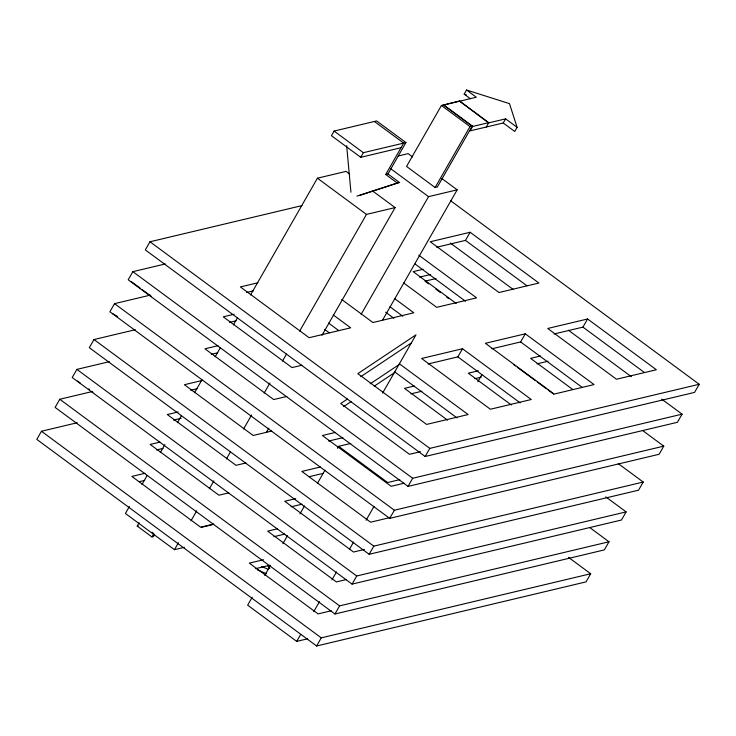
<?xml version="1.0" encoding="UTF-8"?>
<svg xmlns="http://www.w3.org/2000/svg" width="736" height="736" viewBox="0 0 736 736"><rect width="100%" height="100%" fill="white"/><g stroke="black" fill="none" stroke-linecap="round" stroke-linejoin="round"><path stroke-width="1.1" d="M77.225 422.74L41.455 431.259L36.8 439.392L316.627 645.987L586.031 581.882L590.686 573.749L568.523 557.382M92.193 391.561L59.772 399.271L55.117 407.404L334.944 613.999L604.339 549.902L609.003 541.77L589.61 527.454M109.305 361.68L76.884 369.389L72.229 377.522L352.056 584.117L621.46 520.012L626.115 511.888L605.802 496.883M135.341 329.71L93.978 339.544L89.323 347.677L369.141 554.282L638.544 490.176L643.209 482.043L618.268 463.634M150.31 295.127L114.54 303.646L109.885 311.779L389.712 518.374L659.116 454.268L663.771 446.136L642.528 430.459M165.278 263.948L132.857 271.658L128.202 279.79L408.029 486.386L677.424 422.289L682.088 414.156L661.765 399.151M301.999 205.602L149.969 241.776L145.314 249.909L425.141 456.504L694.545 392.398L699.2 384.275L450.772 200.854M387.946 173.972L399.464 182.473L397.228 183.006L385.71 174.496L387.946 173.972L405.922 142.572L376.639 120.943L334.08 131.072L331.439 135.682L360.732 157.311L401.046 147.715M129.416 506.497L125.414 513.48L174.46 549.691L184.368 547.326M141.984 484.546L147.126 475.557M160.273 452.612L164.846 444.627M177.422 422.676L181.415 415.693M194.562 392.739L201.995 379.767M215.133 356.822L220.276 347.834M233.422 324.889L237.424 317.906M250.571 294.952L317.428 178.204L346.067 171.387L349.701 174.073M154.431 534.906L153.474 536.562L151.929 536.93L137.209 526.065L139.113 522.744M360.732 157.311L363.372 152.692L405.922 142.572M151.929 536.93L153.833 533.618L151.993 532.257M385.71 174.496L403.687 143.097L374.403 121.477M174.46 549.691L178.462 542.699M191.029 520.748L196.742 510.775M209.318 488.824L213.891 480.838M226.458 458.887L230.46 451.895M243.607 428.95L251.602 414.975M264.178 393.024L269.891 383.051M282.468 361.091L286.47 354.108M299.607 331.163L366.473 214.415L395.112 207.598L372.407 190.836M441.434 105.487L406.539 166.428L435.114 187.524L437.34 186.999L472.236 126.058L443.661 104.954L441.434 105.487L470.019 126.583L472.236 126.058M443.182 105.11L459.476 101.007L488.759 122.627L486.248 127.024M266.533 432.115L268.815 428.122M321.963 335.322L395.112 207.598M459.476 101.007L486.781 121.541M470.396 98.734L464.177 94.144L466.541 90.013L509.478 103.629L517.123 127.356L514.749 131.486L503.231 122.986L470.102 130.87L472.622 126.472L488.759 122.627M361.1 314.392L428.536 196.65L457.176 189.833L441.738 178.434M435.114 187.524L470.019 126.583M382.315 320.546L457.176 189.833M503.231 122.986L505.604 118.855L517.123 127.356M252.209 597.236L247.664 605.176L296.7 641.387L307.722 638.765M264.721 575.396L270.406 565.469M282.918 543.619L287.463 535.679M299.975 513.838L304.52 505.89M317.602 483.055L324.99 470.148M337.502 448.307L338.643 446.32L350.759 443.44M436.669 247.25L465.474 240.396L470.129 232.263L538.899 283.029L499.008 292.523L430.247 241.758L470.129 232.263M382.582 393.107L415.987 334.825L357.825 373.658L426.595 424.424L468.133 414.543L399.372 363.768M428.012 363.98L457.866 356.877L462.521 348.744L531.282 399.51L490.378 409.244L421.608 358.478L462.521 348.744M296.7 641.387L300.684 634.441M313.766 611.598L319.452 601.671M331.954 579.83L336.508 571.89M349.582 549.047L353.565 542.101M366.077 520.26L374.035 506.359M316.627 645.987L321.282 637.854L590.686 573.749M334.944 613.999L339.6 605.875L609.003 541.77M352.056 584.117L356.712 575.984L626.115 511.888M369.141 554.282L373.805 546.149L643.209 482.043M389.712 518.374L394.367 510.241L663.771 446.136M408.029 486.386L412.684 478.262L682.088 414.156M425.141 456.504L429.796 448.371L699.2 384.275M477.848 381.699L481.841 374.725M491.823 348.8L520.628 341.936L525.283 333.813L594.053 384.578L554.162 394.073L485.392 343.298L525.283 333.813M554.125 333.969L582.93 327.115L587.595 318.982L656.356 369.748L616.464 379.242L547.704 328.477L587.595 318.982M360.796 376.694L411.332 342.958M347.392 399.087L340.713 403.54L409.474 454.305L420.412 451.711M370.272 383.806L398.875 364.716M343.684 406.576L351.311 401.488M374.192 386.207L394.211 372.839M356.914 196.135L397.228 183.006M359.15 195.601L399.464 182.473M444.259 104.852L476.312 97.226L466.541 90.013M488.612 122.894L505.604 118.855M398.222 155.986L408.13 153.622L412.675 156.98M257.858 282.771L240.368 286.93L309.138 337.704L350.676 327.814L333.252 314.953M246.643 292.468L253.202 290.904M234.186 314.217L223.256 316.82L292.017 367.586L301.861 365.249M423.099 269.266L413.126 271.639L456.219 303.453M229.531 322.35L236.09 320.786M419.548 277.132L430.634 274.5M436.025 278.548L425.003 281.17L428.637 283.857M218.058 345.681L204.939 348.8L273.7 399.565L286.819 396.446M211.214 354.329L217.773 352.774M201.866 380.54L184.377 384.707L253.138 435.473L271.722 431.057M190.652 390.236L197.211 388.672M178.213 411.948L167.284 414.543L236.054 465.318L245.888 462.972M173.558 420.081L181.212 418.26M160.006 442.088L150.172 444.434L218.932 495.199L228.776 492.862M414.451 385.995L404.496 388.36L447.589 420.173M478.253 370.815L468.28 373.189L511.373 405.002M540.555 355.985L530.582 358.358L572.764 389.5M156.446 449.963L163.006 448.399M410.9 393.861L421.949 391.23M474.702 378.681L481.353 377.099M537.013 363.851L548.09 361.22M144.974 473.294L131.854 476.413L200.615 527.178L213.734 524.06M335.515 432.4L322.396 435.519L391.166 486.294L404.276 483.166M139.224 481.684L144.688 480.387M328.67 441.048L342.884 437.672M320.418 467.001L301.834 471.426L370.594 522.192L389.178 517.776M309.203 476.698L323.408 473.312M137.209 526.065L138.276 525.817M295.679 498.668L284.74 501.271L353.51 552.037L364.44 549.433M399.795 479.642L387.679 482.531L338.643 446.32M201.314 527.335L211.931 524.814M291.014 506.8L301.953 504.197M277.463 528.807L267.628 531.153L336.389 581.918L346.233 579.582M273.902 536.682L284.832 534.078M263.525 559.756L249.311 563.132L318.081 613.907L331.191 610.779M255.585 568.661L269.799 565.285M464.177 94.144L466.32 94.824M261.602 566.518L267.876 569.176M257.14 569.765L266.561 573.749M112.728 313.692L117.613 316.526M91.568 391.294L92.929 392.233M443.33 104.843L472.622 126.472M390.393 168.489L428.536 196.65M334.08 131.072L363.372 152.692M465.474 240.396L526.902 285.752M582.93 327.115L644.368 372.471M450.285 243.009L513.084 289.377M568.496 330.289L631.295 376.657M317.428 178.204L366.473 214.415M418.83 255.208L476.588 297.859L436.696 307.344L403.696 282.983M415.086 264.022L465.52 301.254M520.628 341.936L582.056 387.292M435.905 289.22L440.45 292.569M446.807 297.27L448.62 298.604M513.673 364.596L515.494 365.93M517.307 367.273L535.468 380.687M537.289 382.03L546.37 388.728M548.182 390.071L553.638 394.1M394.57 298.577L413.825 312.791L372.922 322.524L341.743 299.506M389.914 306.71L402.748 316.186M457.866 356.877L520.214 402.905M385.664 312.184L393.916 318.283M328.596 323.086L338.68 330.538M394.708 371.901L457.056 417.928M324.631 329.397L329.213 332.782M149.969 241.776L429.796 448.371M132.857 271.658L412.684 478.262M131.367 281.64L140.567 288.429M142.407 289.791L151.607 296.58M114.54 303.646L394.367 510.241M93.978 339.544L373.805 546.149M76.884 369.389L356.712 575.984M77.547 381.036L80.307 383.079M59.772 399.271L339.6 605.875M41.455 431.259L321.282 637.854M88.854 388.82L89.507 389.565M267.959 565.864L269.79 568.652M346.647 145.664L350.943 192.234"/></g></svg>
